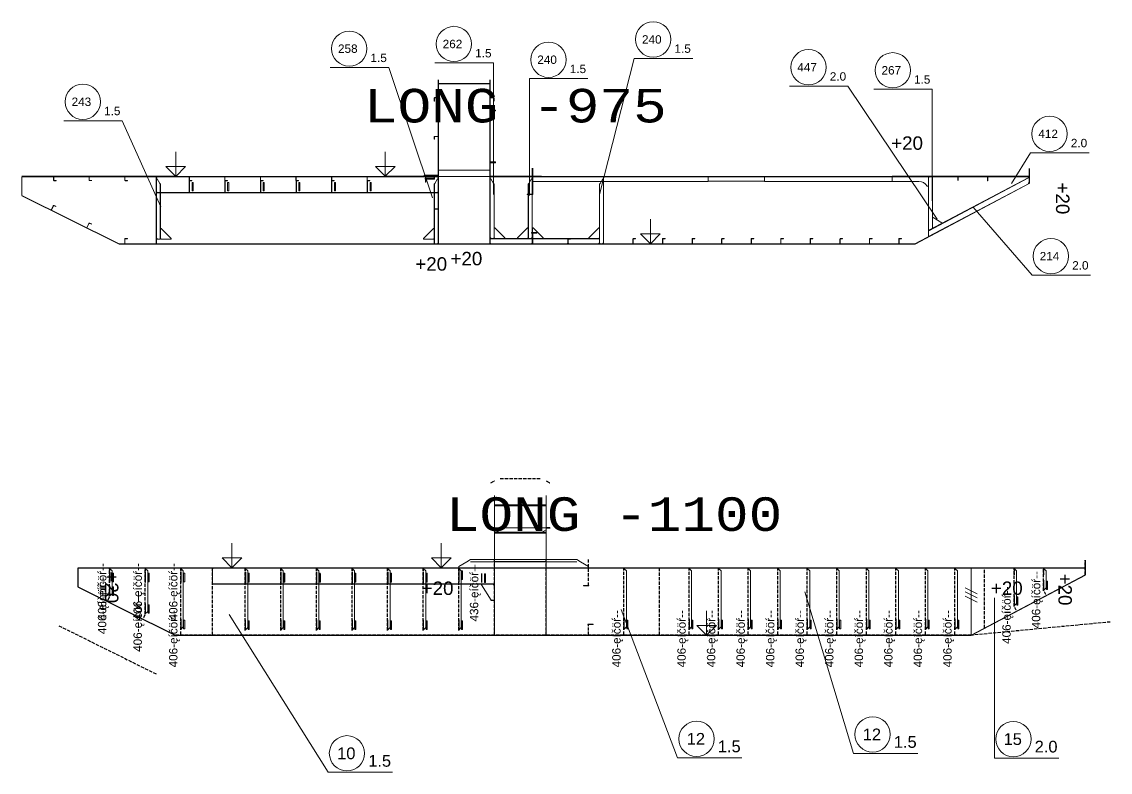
# Model space of a CAD drawing. Header units: inches. Extents: x -13175 to 44880, y -10439 to 22675.
# Drawn here: x 36585 to 44691, y -6308 to -719 of the extents above; entities that cross this region are included whole.
import ezdxf

# ---------------------------------------------------------------- set-up
doc = ezdxf.new("R2010")
doc.units = ezdxf.units.IN
doc.header["$MEASUREMENT"] = 0
doc.linetypes.add('Dashed', pattern=[10, 7.5, -2.5])
doc.linetypes.add('Dashed_dotted', pattern=[34, 24, -5, 0, -5])
doc.layers.get('0').update_dxf_attribs({"linetype": 'CONTINUOUS'})
doc.styles.add('Style_ARIAL', font='ARIAL')
doc.styles.add('Style_Courier_New', font='Courier New')

msp = doc.modelspace()

# ---------------------------------------------------------------- linework, layer by layer
at = {"color": 3, "lineweight": 0}
for p, q in [((39686.88451, -2372.5184), (39686.88451, -1150.07653)), ((39688.38292, -2372.5184), (39688.38292, -1150.07653)), ((40071.88512, -2372.5184), (40071.88512, -1150.07653)), ((40073.38353, -2372.5184), (40073.38353, -1150.07653)), ((39661.33214, -1282.52053), (39686.88451, -1282.52053)), ((39661.33214, -1284.64227), (39686.88451, -1284.64227)), ((40073.38658, -1282.52053), (40098.93895, -1282.52053)), ((40073.38658, -1284.64227), (40098.93895, -1284.64227)), ((39661.33214, -1572.5184), (39686.88451, -1572.5184)), ((39661.33214, -1574.01834), (39686.88451, -1574.01834)), ((39661.33214, -1862.51779), (39686.88451, -1862.51779)), ((40386.88451, -2002.5187), (40386.88451, -1809.51867)), ((40389.88439, -2002.5187), (40389.88439, -1809.51867)), ((44086.88451, -1922.5184), (44086.88451, -1812.51855)), ((44088.88646, -1922.5184), (44088.88646, -1812.51855)), ((39686.88451, -1872.5184), (36585.38304, -1872.5184)), ((36585.3861, -2012.51855), (36585.3861, -1872.5184)), ((36586.88451, -2012.51855), (36586.88451, -1872.5184)), ((36821.88512, -1872.5184), (36821.88512, -1898.07382)), ((36823.38658, -1872.5184), (36823.38658, -1898.07382)), ((37086.88451, -1872.5184), (37086.88451, -1897.57333)), ((37088.38597, -1872.5184), (37088.38597, -1897.57333)), ((37351.88695, -1872.5184), (37351.88695, -1898.07382)), ((37353.38536, -1872.5184), (37353.38536, -1898.07382)), ((37586.88451, -2372.5184), (37586.88451, -1872.5184)), ((37588.38597, -2372.5184), (37588.38597, -1872.5184)), ((37588.38597, -1872.5184), (37588.38597, -1986.51834)), ((39686.88451, -1872.5184), (37588.38597, -1872.5184)), ((37588.38597, -1887.51855), (37588.38597, -2337.51855)), ((37616.94127, -2334.46374), (37616.94127, -1926.08056)), ((37831.88573, -1872.5184), (37831.88573, -1898.07382)), ((37833.38414, -1872.5184), (37833.38414, -1898.07382)), ((38096.88512, -1872.5184), (38096.88512, -1898.07382)), ((38098.38658, -1872.5184), (38098.38658, -1898.07382)), ((38361.88451, -1872.5184), (38361.88451, -1898.07382)), ((38363.38597, -1872.5184), (38363.38597, -1898.07382)), ((38626.88695, -1872.5184), (38626.88695, -1898.07382)), ((38628.38536, -1872.5184), (38628.38536, -1898.07382)), ((38891.88634, -1872.5184), (38891.88634, -1898.07382)), ((38893.38475, -1872.5184), (38893.38475, -1898.07382)), ((39156.88573, -1872.5184), (39156.88573, -1898.07382)), ((39158.38414, -1872.5184), (39158.38414, -1898.07382)), ((39658.33226, -1926.08056), (39658.33226, -2369.46359)), ((39661.33214, -1864.63876), (39686.88451, -1864.63876)), ((39686.88451, -1986.51834), (39686.88451, -1872.5184)), ((39686.88451, -2372.5184), (39686.88451, -1887.51855)), ((40073.38353, -1869.51852), (40386.88451, -1869.51852)), ((40073.38353, -1872.5184), (40386.88451, -1872.5184)), ((40073.38658, -1887.51855), (40073.38658, -2332.51901)), ((40101.93883, -2329.4642), (40101.93883, -1926.08056)), ((40358.32921, -1926.08056), (40358.32921, -2329.4642)), ((40386.88451, -2332.51901), (40386.88451, -1887.51855)), ((40888.33104, -1926.08056), (40888.33104, -2369.46359)), ((40916.88329, -1872.5184), (40916.88329, -2372.5184)), ((40916.88329, -2372.5184), (40916.88329, -1887.51855)), ((40918.38475, -1872.5184), (40918.38475, -2372.5184)), ((44086.88451, -1869.51852), (43066.88329, -1869.51852)), ((44086.88451, -1872.5184), (43066.88329, -1872.5184)), ((44086.88451, -1922.5184), (43236.88451, -2372.5184)), ((44087.8214, -1924.28613), (43237.8214, -2374.28613)), ((43336.88451, -2319.57727), (43336.88451, -1872.5184)), ((43338.38292, -1872.5184), (43338.38292, -2273.52319)), ((43363.88341, -1872.5184), (43338.38292, -1872.5184)), ((43338.38292, -2318.78305), (44086.88451, -1922.5184)), ((43338.38597, -2319.57727), (43338.38597, -1872.5184)), ((44081.37914, -1882.35345), (43340.0797, -2274.80722)), ((43366.93822, -2256.96893), (43366.93822, -1875.57321)), ((44086.88451, -1922.5184), (44086.88451, -1884.04794)), ((36585.99645, -2014.30993), (37310.99645, -2374.30978)), ((36586.88451, -2012.51855), (37311.88451, -2372.5184)), ((37592.31969, -1990.59167), (39682.95079, -1990.59167)), ((36803.97741, -2120.31655), (36819.11718, -2089.79211)), ((36805.76879, -2121.20462), (36820.90856, -2090.68017)), ((37068.95848, -2251.89233), (37084.14708, -2221.3923)), ((37070.74681, -2252.78421), (37085.93541, -2222.28341)), ((43338.38292, -2273.52319), (43363.88341, -2260.02374)), ((37351.88695, -2338.44552), (37351.88695, -2372.5184)), ((37353.88585, -2338.44552), (37353.88585, -2372.5184)), ((37588.38597, -2337.51855), (37613.88646, -2337.51855)), ((40073.38353, -2338.51876), (40073.38353, -2372.5184)), ((40073.38658, -2332.51901), (40098.88402, -2332.51901)), ((40382.81041, -2334.44543), (40077.45763, -2334.44543)), ((40361.38402, -2332.51901), (40386.88451, -2332.51901)), ((40386.88451, -2372.5184), (40386.88451, -2292.51809)), ((40386.88451, -2372.5184), (40386.88451, -2338.51876)), ((40388.38292, -2338.51876), (40388.38292, -2372.5184)), ((40389.88439, -2372.5184), (40389.88439, -2292.51809)), ((40647.81285, -2334.44543), (40392.45702, -2334.44543)), ((40651.8839, -2338.44552), (40651.8839, -2372.5184)), ((40651.8839, -2372.5184), (40651.8839, -2338.51876)), ((40653.88585, -2338.44552), (40653.88585, -2372.5184)), ((40653.88585, -2338.51876), (40653.88585, -2372.5184)), ((40671.88512, -2338.51876), (40653.88585, -2338.51876)), ((40882.81041, -2334.44543), (40671.88512, -2334.44543)), ((40886.88451, -2372.5184), (40886.88451, -2338.51876)), ((41136.88451, -2372.5184), (41136.88451, -2338.44552)), ((41138.88646, -2372.5184), (41138.88646, -2338.44552)), ((41356.88573, -2372.5184), (41356.88573, -2338.44552)), ((41358.88463, -2372.5184), (41358.88463, -2338.44552)), ((41576.8839, -2372.5184), (41576.8839, -2338.44552)), ((41578.88585, -2372.5184), (41578.88585, -2338.44552)), ((41796.88512, -2372.5184), (41796.88512, -2338.44552)), ((41798.88402, -2372.5184), (41798.88402, -2338.44552)), ((42016.88634, -2372.5184), (42016.88634, -2338.44552)), ((42018.88524, -2372.5184), (42018.88524, -2338.44552)), ((42236.88451, -2372.5184), (42236.88451, -2338.44552)), ((42238.88646, -2372.5184), (42238.88646, -2338.44552)), ((42456.88573, -2372.5184), (42456.88573, -2338.44552)), ((42458.88463, -2372.5184), (42458.88463, -2338.44552)), ((42676.8839, -2372.5184), (42676.8839, -2338.44552)), ((42678.88585, -2372.5184), (42678.88585, -2338.44552)), ((42896.88512, -2372.5184), (42896.88512, -2338.44552)), ((42898.88402, -2372.5184), (42898.88402, -2338.44552)), ((43116.88634, -2372.5184), (43116.88634, -2338.44552)), ((43118.88524, -2372.5184), (43118.88524, -2338.44552)), ((43338.38292, -2280.31259), (43338.38292, -2318.78305)), ((43236.88451, -2372.5184), (37311.88451, -2372.5184)), ((43236.88451, -2374.51806), (37311.88451, -2374.51806)), ((39661.38402, -2372.5184), (39686.88451, -2372.5184)), ((40073.38353, -2372.5184), (40386.88451, -2372.5184)), ((40388.38292, -2372.5184), (40651.8839, -2372.5184)), ((40653.88585, -2372.5184), (40886.88451, -2372.5184)), ((40891.38585, -2372.5184), (40916.88329, -2372.5184)), ((40104.6671, -5287.77719), (40104.6671, -4247.082)), ((40106.16552, -5287.77719), (40106.16552, -4247.082)), ((40489.66771, -5287.77719), (40489.66771, -4247.082)), ((40491.16613, -5287.77719), (40491.16613, -4247.082)), ((40076.66722, -4487.77719), (40104.6671, -4487.77719)), ((40076.66722, -4489.27713), (40104.6671, -4489.27713)), ((40491.16613, -4487.77719), (40519.166, -4487.77719)), ((40491.16613, -4489.27713), (40519.166, -4489.27713)), ((44504.6671, -4837.77719), (44504.6671, -4727.77734)), ((44506.666, -4837.77719), (44506.666, -4727.77734)), ((37003.16564, -4927.77734), (37003.16564, -4787.77719)), ((40104.6671, -4787.77719), (37003.16564, -4787.77719)), ((37004.6671, -4927.77734), (37004.6671, -4787.77719)), ((40106.16552, -4787.77719), (37004.6671, -4787.77719)), ((37004.6671, -4787.77719), (37004.6671, -4927.77734)), ((38006.16552, -4787.77719), (38006.16552, -4901.77713)), ((40104.6671, -4787.77719), (38006.16552, -4787.77719)), ((40104.6671, -4901.77713), (40104.6671, -4787.77719)), ((40104.6671, -4787.77719), (40106.16552, -4787.77719)), ((40106.16552, -5287.77719), (40106.16552, -4787.77719)), ((40489.66771, -4784.77731), (40491.16613, -4784.77731)), ((40489.66771, -4787.77719), (40491.16613, -4787.77719)), ((44504.6671, -4787.77719), (40489.66771, -4787.77719)), ((40489.66771, -4787.77719), (40489.66771, -5287.77719)), ((40491.16613, -4784.77731), (40807.66698, -4784.77731)), ((40491.16613, -4787.77719), (40807.66698, -4787.77719)), ((40807.66698, -4785.77752), (42114.66771, -4785.77752)), ((40807.66698, -4787.77719), (42114.66771, -4787.77719)), ((42114.66771, -4784.77731), (42534.66588, -4784.77731)), ((42114.66771, -4787.77719), (42534.66588, -4787.77719)), ((42534.66588, -4785.77752), (43484.66588, -4785.77752)), ((42534.66588, -4787.77719), (43484.66588, -4787.77719)), ((44504.6671, -4784.77731), (43484.66588, -4784.77731)), ((44504.6671, -4787.77719), (43484.66588, -4787.77719)), ((43654.6671, -5287.77719), (43654.6671, -4787.77719)), ((44504.6671, -4837.77719), (43654.6671, -5287.77719)), ((43654.6671, -5287.77719), (44504.6671, -4837.77719)), ((44505.60094, -4839.54492), (43655.60094, -5289.54492)), ((44504.6671, -4837.77719), (44504.6671, -4787.77719)), ((37003.77599, -4929.56872), (37728.77599, -5289.56857)), ((37004.6671, -4927.77734), (37729.6671, -5287.77719)), ((37004.6671, -4927.77734), (37729.6671, -5287.77719)), ((38010.10228, -4905.85046), (40100.73339, -4905.85046)), ((43610.63329, -4934.93981), (43698.69481, -4978.97134)), ((43610.63329, -4965.76181), (43698.69481, -5009.79333)), ((43610.63329, -4996.5838), (43698.69481, -5040.61532)), ((43654.6671, -5287.77719), (37729.6671, -5287.77719)), ((37729.6671, -5287.77719), (40106.16552, -5287.77719)), ((43654.6671, -5289.77685), (37729.6671, -5289.77685)), ((40489.66771, -5287.77719), (43654.6671, -5287.77719))]:
    msp.add_line(p, q, dxfattribs=at)
at = {"color": 6, "lineweight": 0}
for p, q in [((37731.88573, -1687.54449), (37731.88573, -1870.51873)), ((39291.88329, -1686.54428), (39291.88329, -1869.51852)), ((37731.88573, -1870.51873), (37658.98839, -1797.13311)), ((37805.27135, -1797.13311), (37658.98839, -1797.13311)), ((37805.27135, -1797.13311), (37731.88573, -1870.51873)), ((39291.88329, -1869.51852), (39218.98595, -1796.1329)), ((39365.26891, -1796.1329), (39218.98595, -1796.1329)), ((39365.26891, -1796.1329), (39291.88329, -1869.51852)), ((39688.38292, -1823.01812), (39688.38292, -1872.01867)), ((40071.88512, -1823.01812), (39688.38292, -1823.01812)), ((40071.88512, -1823.01812), (40071.88512, -1872.01867)), ((39688.38292, -1872.01867), (40071.88512, -1872.01867)), ((41266.88329, -2189.54415), (41266.88329, -2372.5184)), ((41266.88329, -2372.5184), (41193.98595, -2299.13278)), ((41340.26891, -2299.13278), (41193.98595, -2299.13278)), ((41340.26891, -2299.13278), (41266.88329, -2372.5184)), ((38149.66832, -4602.80328), (38149.66832, -4785.77752)), ((39709.66588, -4601.80307), (39709.66588, -4784.77731)), ((38149.66832, -4785.77752), (38076.77098, -4712.3919)), ((38223.05394, -4712.3919), (38076.77098, -4712.3919)), ((38223.05394, -4712.3919), (38149.66832, -4785.77752)), ((39709.66588, -4784.77731), (39636.76854, -4711.39169)), ((39783.0515, -4711.39169), (39636.76854, -4711.39169)), ((39783.0515, -4711.39169), (39709.66588, -4784.77731)), ((40106.16552, -4738.27691), (40106.16552, -4787.27746)), ((40489.66771, -4738.27691), (40106.16552, -4738.27691)), ((40489.66771, -4738.27691), (40489.66771, -4787.27746)), ((40106.16552, -4787.27746), (40489.66771, -4787.27746)), ((41684.66588, -5104.80218), (41684.66588, -5287.77642)), ((41684.66588, -5287.77642), (41611.76854, -5214.3908)), ((41758.0515, -5214.3908), (41611.76854, -5214.3908)), ((41758.0515, -5214.3908), (41684.66588, -5287.77642))]:
    msp.add_line(p, q, dxfattribs=at)
at = {"color": 2, "linetype": 'Dashed', "lineweight": 25}
for p, q in [((37832.5266, -1902.5187), (37832.5266, -1990.51843)), ((38097.52599, -1902.5187), (38097.52599, -1990.51843)), ((38362.52538, -1902.5187), (38362.52538, -1990.51843)), ((38627.52477, -1902.5187), (38627.52477, -1990.51843)), ((38892.52416, -1902.5187), (38892.52416, -1990.51843)), ((39157.5266, -1902.5187), (39157.5266, -1990.51843)), ((37239.66771, -4817.77749), (37239.66771, -4897.77703)), ((37504.6671, -4817.77749), (37504.6671, -4897.77703)), ((37769.66649, -4817.77749), (37769.66649, -4897.77703)), ((38249.66527, -4817.77749), (38249.66527, -4897.7778)), ((38250.30614, -4817.77749), (38250.30614, -4905.77722)), ((38514.66771, -4817.77749), (38514.66771, -4897.7778)), ((38515.30553, -4817.77749), (38515.30553, -4905.77722)), ((38779.6671, -4817.77749), (38779.6671, -4897.7778)), ((38780.30797, -4817.77749), (38780.30797, -4905.77722)), ((39044.66649, -4817.77749), (39044.66649, -4897.7778)), ((39045.30736, -4817.77749), (39045.30736, -4905.77722)), ((39309.66588, -4817.77749), (39309.66588, -4897.7778)), ((39310.30675, -4817.77749), (39310.30675, -4905.77722)), ((39574.66527, -4817.77749), (39574.66527, -4897.7778)), ((39575.30614, -4817.77749), (39575.30614, -4905.77722)), ((39839.66771, -4787.77719), (39839.66771, -4892.77749)), ((40009.66588, -4827.77734), (40009.66588, -4897.77703)), ((37239.66771, -4919.77716), (37239.66771, -4999.77746)), ((44194.66649, -4876.77713), (44194.66649, -4956.77743)), ((43974.66832, -4992.77749), (43974.66832, -5072.77703)), ((37504.6671, -5051.77713), (37504.6671, -5131.77743)), ((37769.66649, -5167.77749), (37769.66649, -5247.77703)), ((38249.66527, -5172.7778), (38249.66527, -5252.77734)), ((38514.66771, -5172.7778), (38514.66771, -5252.77734)), ((38779.6671, -5172.7778), (38779.6671, -5252.77734)), ((39044.66649, -5172.7778), (39044.66649, -5252.77734)), ((39309.66588, -5172.7778), (39309.66588, -5252.77734)), ((39574.66527, -5172.7778), (39574.66527, -5252.77734)), ((39839.66771, -5172.7778), (39839.66771, -5252.77734)), ((41069.66649, -5167.77749), (41069.66649, -5247.77703)), ((41554.6671, -5167.77749), (41554.6671, -5247.77703)), ((41774.66832, -5167.77749), (41774.66832, -5247.77703)), ((41994.66649, -5167.77749), (41994.66649, -5247.77703)), ((42214.66771, -5167.77749), (42214.66771, -5247.77703)), ((42434.66588, -5167.77749), (42434.66588, -5247.77703)), ((42654.6671, -5167.77749), (42654.6671, -5247.77703)), ((42874.66832, -5167.77749), (42874.66832, -5247.77703)), ((43094.66649, -5167.77749), (43094.66649, -5247.77703)), ((43314.66771, -5167.77749), (43314.66771, -5247.77703)), ((43534.66588, -5167.77749), (43534.66588, -5247.77703))]:
    msp.add_line(p, q, dxfattribs=at)
at = {"color": 2, "lineweight": 0}
for p, q in [((37861.43895, -1915.20791), (37853.61119, -1915.20791)), ((37853.61119, -1915.20791), (37853.61119, -1977.82998)), ((37861.43895, -1977.82998), (37861.43895, -1915.20791)), ((38126.43834, -1915.20791), (38118.61058, -1915.20791)), ((38118.61058, -1915.20791), (38118.61058, -1977.82998)), ((38126.43834, -1977.82998), (38126.43834, -1915.20791)), ((38391.43773, -1915.20791), (38383.60997, -1915.20791)), ((38383.60997, -1915.20791), (38383.60997, -1977.82998)), ((38391.43773, -1977.82998), (38391.43773, -1915.20791)), ((38656.43712, -1915.20791), (38648.60936, -1915.20791)), ((38648.60936, -1915.20791), (38648.60936, -1977.82998)), ((38656.43712, -1977.82998), (38656.43712, -1915.20791)), ((38921.43651, -1915.20791), (38913.60875, -1915.20791)), ((38913.60875, -1915.20791), (38913.60875, -1977.82998)), ((38921.43651, -1977.82998), (38921.43651, -1915.20791)), ((39186.43895, -1915.20791), (39178.61119, -1915.20791)), ((39178.61119, -1915.20791), (39178.61119, -1977.82998)), ((39186.43895, -1977.82998), (39186.43895, -1915.20791)), ((39590.37267, -1883.60467), (39590.37267, -1891.43243)), ((39652.99474, -1883.60467), (39590.37267, -1883.60467)), ((39590.37267, -1891.43243), (39652.99474, -1891.43243)), ((39652.99474, -1891.43243), (39652.99474, -1883.60467)), ((37853.61119, -1977.82998), (37861.43895, -1977.82998)), ((38118.61058, -1977.82998), (38126.43834, -1977.82998)), ((38383.60997, -1977.82998), (38391.43773, -1977.82998)), ((38648.60936, -1977.82998), (38656.43712, -1977.82998)), ((38913.60875, -1977.82998), (38921.43651, -1977.82998)), ((39178.61119, -1977.82998), (39186.43895, -1977.82998)), ((37268.58007, -4826.46585), (37260.75231, -4826.46585)), ((37260.75231, -4826.46585), (37260.75231, -4889.08792)), ((37268.58007, -4889.08792), (37268.58007, -4826.46585)), ((37533.57946, -4826.46585), (37525.7517, -4826.46585)), ((37525.7517, -4826.46585), (37525.7517, -4889.08792)), ((37533.57946, -4889.08792), (37533.57946, -4826.46585)), ((37798.57885, -4826.46585), (37790.75109, -4826.46585)), ((37790.75109, -4826.46585), (37790.75109, -4889.08792)), ((37798.57885, -4889.08792), (37798.57885, -4826.46585)), ((38278.57762, -4826.46661), (38270.74987, -4826.46661)), ((38270.74987, -4826.46661), (38270.74987, -4889.08868)), ((38279.21849, -4830.4667), (38271.39074, -4830.4667)), ((38271.39074, -4830.4667), (38271.39074, -4893.08877)), ((38278.57762, -4889.08868), (38278.57762, -4826.46661)), ((38279.21849, -4893.08877), (38279.21849, -4830.4667)), ((38543.58007, -4826.46661), (38535.75231, -4826.46661)), ((38535.75231, -4826.46661), (38535.75231, -4889.08868)), ((38544.21788, -4830.4667), (38536.39012, -4830.4667)), ((38536.39012, -4830.4667), (38536.39012, -4893.08877)), ((38543.58007, -4889.08868), (38543.58007, -4826.46661)), ((38544.21788, -4893.08877), (38544.21788, -4830.4667)), ((38808.57946, -4826.46661), (38800.7517, -4826.46661)), ((38800.7517, -4826.46661), (38800.7517, -4889.08868)), ((38809.22032, -4830.4667), (38801.39257, -4830.4667)), ((38801.39257, -4830.4667), (38801.39257, -4893.08877)), ((38808.57946, -4889.08868), (38808.57946, -4826.46661)), ((38809.22032, -4893.08877), (38809.22032, -4830.4667)), ((39073.57885, -4826.46661), (39065.75109, -4826.46661)), ((39065.75109, -4826.46661), (39065.75109, -4889.08868)), ((39074.21971, -4830.4667), (39066.39196, -4830.4667)), ((39066.39196, -4830.4667), (39066.39196, -4893.08877)), ((39073.57885, -4889.08868), (39073.57885, -4826.46661)), ((39074.21971, -4893.08877), (39074.21971, -4830.4667)), ((39338.57824, -4826.46661), (39330.75048, -4826.46661)), ((39330.75048, -4826.46661), (39330.75048, -4889.08868)), ((39339.2191, -4830.4667), (39331.39135, -4830.4667)), ((39331.39135, -4830.4667), (39331.39135, -4893.08877)), ((39338.57824, -4889.08868), (39338.57824, -4826.46661)), ((39339.2191, -4893.08877), (39339.2191, -4830.4667)), ((39603.57762, -4826.46661), (39595.74987, -4826.46661)), ((39595.74987, -4826.46661), (39595.74987, -4889.08868)), ((39604.21849, -4830.4667), (39596.39074, -4830.4667)), ((39596.39074, -4830.4667), (39596.39074, -4893.08877)), ((39603.57762, -4889.08868), (39603.57762, -4826.46661)), ((39604.21849, -4893.08877), (39604.21849, -4830.4667)), ((39868.58007, -4808.9663), (39860.75231, -4808.9663)), ((39860.75231, -4808.9663), (39860.75231, -4871.58837)), ((39868.58007, -4871.58837), (39868.58007, -4808.9663)), ((40038.57824, -4831.46615), (40030.75048, -4831.46615)), ((40030.75048, -4831.46615), (40030.75048, -4894.08822)), ((40038.57824, -4894.08822), (40038.57824, -4831.46615)), ((37260.75231, -4889.08792), (37268.58007, -4889.08792)), ((37268.58007, -4928.46627), (37260.75231, -4928.46627)), ((37260.75231, -4928.46627), (37260.75231, -4991.08834)), ((37268.58007, -4991.08834), (37268.58007, -4928.46627)), ((37525.7517, -4889.08792), (37533.57946, -4889.08792)), ((37790.75109, -4889.08792), (37798.57885, -4889.08792)), ((38270.74987, -4889.08868), (38278.57762, -4889.08868)), ((38271.39074, -4893.08877), (38279.21849, -4893.08877)), ((38535.75231, -4889.08868), (38543.58007, -4889.08868)), ((38536.39012, -4893.08877), (38544.21788, -4893.08877)), ((38800.7517, -4889.08868), (38808.57946, -4889.08868)), ((38801.39257, -4893.08877), (38809.22032, -4893.08877)), ((39065.75109, -4889.08868), (39073.57885, -4889.08868)), ((39066.39196, -4893.08877), (39074.21971, -4893.08877)), ((39330.75048, -4889.08868), (39338.57824, -4889.08868)), ((39331.39135, -4893.08877), (39339.2191, -4893.08877)), ((39595.74987, -4889.08868), (39603.57762, -4889.08868)), ((39596.39074, -4893.08877), (39604.21849, -4893.08877)), ((39860.75231, -4871.58837), (39868.58007, -4871.58837)), ((40030.75048, -4894.08822), (40038.57824, -4894.08822)), ((44223.57885, -4885.46624), (44215.75109, -4885.46624)), ((44215.75109, -4885.46624), (44215.75109, -4948.08831)), ((44223.57885, -4948.08831), (44223.57885, -4885.46624)), ((37260.75231, -4991.08834), (37268.58007, -4991.08834)), ((44003.58068, -5001.46585), (43995.75292, -5001.46585)), ((43995.75292, -5001.46585), (43995.75292, -5064.08792)), ((44003.58068, -5064.08792), (44003.58068, -5001.46585)), ((44215.75109, -4948.08831), (44223.57885, -4948.08831)), ((37533.57946, -5060.46624), (37525.7517, -5060.46624)), ((37525.7517, -5060.46624), (37525.7517, -5123.08831)), ((37533.57946, -5123.08831), (37533.57946, -5060.46624)), ((43995.75292, -5064.08792), (44003.58068, -5064.08792)), ((37525.7517, -5123.08831), (37533.57946, -5123.08831)), ((37798.57885, -5176.46585), (37790.75109, -5176.46585)), ((37790.75109, -5176.46585), (37790.75109, -5239.08792)), ((37798.57885, -5239.08792), (37798.57885, -5176.46585)), ((38278.57762, -5181.46615), (38270.74987, -5181.46615)), ((38270.74987, -5181.46615), (38270.74987, -5244.08822)), ((38278.57762, -5244.08822), (38278.57762, -5181.46615)), ((38543.58007, -5181.46615), (38535.75231, -5181.46615)), ((38535.75231, -5181.46615), (38535.75231, -5244.08822)), ((38543.58007, -5244.08822), (38543.58007, -5181.46615)), ((38808.57946, -5181.46615), (38800.7517, -5181.46615)), ((38800.7517, -5181.46615), (38800.7517, -5244.08822)), ((38808.57946, -5244.08822), (38808.57946, -5181.46615)), ((39073.57885, -5181.46615), (39065.75109, -5181.46615)), ((39065.75109, -5181.46615), (39065.75109, -5244.08822)), ((39073.57885, -5244.08822), (39073.57885, -5181.46615)), ((39338.57824, -5181.46615), (39330.75048, -5181.46615)), ((39330.75048, -5181.46615), (39330.75048, -5244.08822)), ((39338.57824, -5244.08822), (39338.57824, -5181.46615)), ((39603.57762, -5181.46615), (39595.74987, -5181.46615)), ((39595.74987, -5181.46615), (39595.74987, -5244.08822)), ((39603.57762, -5244.08822), (39603.57762, -5181.46615)), ((39868.58007, -5181.46615), (39860.75231, -5181.46615)), ((39860.75231, -5181.46615), (39860.75231, -5244.08822)), ((39868.58007, -5244.08822), (39868.58007, -5181.46615)), ((41098.57885, -5176.46585), (41090.75109, -5176.46585)), ((41090.75109, -5176.46585), (41090.75109, -5239.08792)), ((41098.57885, -5239.08792), (41098.57885, -5176.46585)), ((41583.57946, -5176.46585), (41575.7517, -5176.46585)), ((41575.7517, -5176.46585), (41575.7517, -5239.08792)), ((41583.57946, -5239.08792), (41583.57946, -5176.46585)), ((41803.58068, -5176.46585), (41795.75292, -5176.46585)), ((41795.75292, -5176.46585), (41795.75292, -5239.08792)), ((41803.58068, -5239.08792), (41803.58068, -5176.46585)), ((42023.57885, -5176.46585), (42015.75109, -5176.46585)), ((42015.75109, -5176.46585), (42015.75109, -5239.08792)), ((42023.57885, -5239.08792), (42023.57885, -5176.46585)), ((42243.58007, -5176.46585), (42235.75231, -5176.46585)), ((42235.75231, -5176.46585), (42235.75231, -5239.08792)), ((42243.58007, -5239.08792), (42243.58007, -5176.46585)), ((42463.57824, -5176.46585), (42455.75048, -5176.46585)), ((42455.75048, -5176.46585), (42455.75048, -5239.08792)), ((42463.57824, -5239.08792), (42463.57824, -5176.46585)), ((42683.57946, -5176.46585), (42675.7517, -5176.46585)), ((42675.7517, -5176.46585), (42675.7517, -5239.08792)), ((42683.57946, -5239.08792), (42683.57946, -5176.46585)), ((42903.58068, -5176.46585), (42895.75292, -5176.46585)), ((42895.75292, -5176.46585), (42895.75292, -5239.08792)), ((42903.58068, -5239.08792), (42903.58068, -5176.46585)), ((43123.57885, -5176.46585), (43115.75109, -5176.46585)), ((43115.75109, -5176.46585), (43115.75109, -5239.08792)), ((43123.57885, -5239.08792), (43123.57885, -5176.46585)), ((43343.58007, -5176.46585), (43335.75231, -5176.46585)), ((43335.75231, -5176.46585), (43335.75231, -5239.08792)), ((43343.58007, -5239.08792), (43343.58007, -5176.46585)), ((43563.57824, -5176.46585), (43555.75048, -5176.46585)), ((43555.75048, -5176.46585), (43555.75048, -5239.08792)), ((43563.57824, -5239.08792), (43563.57824, -5176.46585)), ((37790.75109, -5239.08792), (37798.57885, -5239.08792)), ((38270.74987, -5244.08822), (38278.57762, -5244.08822)), ((38535.75231, -5244.08822), (38543.58007, -5244.08822)), ((38800.7517, -5244.08822), (38808.57946, -5244.08822)), ((39065.75109, -5244.08822), (39073.57885, -5244.08822)), ((39330.75048, -5244.08822), (39338.57824, -5244.08822)), ((39595.74987, -5244.08822), (39603.57762, -5244.08822)), ((39860.75231, -5244.08822), (39868.58007, -5244.08822)), ((41090.75109, -5239.08792), (41098.57885, -5239.08792)), ((41575.7517, -5239.08792), (41583.57946, -5239.08792)), ((41795.75292, -5239.08792), (41803.58068, -5239.08792)), ((42015.75109, -5239.08792), (42023.57885, -5239.08792)), ((42235.75231, -5239.08792), (42243.58007, -5239.08792)), ((42455.75048, -5239.08792), (42463.57824, -5239.08792)), ((42675.7517, -5239.08792), (42683.57946, -5239.08792)), ((42895.75292, -5239.08792), (42903.58068, -5239.08792)), ((43115.75109, -5239.08792), (43123.57885, -5239.08792)), ((43335.75231, -5239.08792), (43343.58007, -5239.08792)), ((43555.75048, -5239.08792), (43563.57824, -5239.08792))]:
    msp.add_line(p, q, dxfattribs=at)
at = {"color": 3, "linetype": 'Dashed_dotted', "lineweight": 25}
for p, q in [((39686.88451, -1869.51852), (39661.38402, -1869.51852)), ((40148.95726, -4121.17715), (40446.87596, -4121.17715)), ((40079.16661, -4152.78878), (40104.6671, -4138.27767)), ((40491.16613, -4138.27767), (40516.66661, -4152.78878)), ((40104.6671, -4487.77719), (40079.16661, -4487.77719)), ((40516.66661, -4487.77719), (40491.16613, -4487.77719)), ((40104.6671, -5287.77719), (40104.6671, -4724.77746)), ((40489.66771, -5287.77719), (40489.66771, -4724.77746)), ((40804.6671, -4917.77749), (40804.6671, -4724.77746)), ((44504.6671, -4837.77719), (44504.6671, -4727.77734)), ((40104.6671, -4787.77719), (37003.16564, -4787.77719)), ((37004.6671, -4927.77734), (37004.6671, -4787.77719)), ((37239.66771, -4999.77746), (37239.66771, -4787.77719)), ((37239.66771, -4787.77719), (37239.66771, -4813.27691)), ((37504.6671, -5131.77743), (37504.6671, -4787.77719)), ((37504.6671, -4787.77719), (37504.6671, -4812.77719)), ((37769.66649, -5247.77703), (37769.66649, -4787.77719)), ((37769.66649, -4787.77719), (37769.66649, -4813.27691)), ((38004.6671, -5287.77719), (38004.6671, -4787.77719)), ((38249.66527, -5252.77734), (38249.66527, -4787.77719)), ((38249.66527, -4787.77719), (38249.66527, -4813.27767)), ((38514.66771, -5252.77734), (38514.66771, -4787.77719)), ((38514.66771, -4787.77719), (38514.66771, -4813.27767)), ((38779.6671, -5252.77734), (38779.6671, -4787.77719)), ((38779.6671, -4787.77719), (38779.6671, -4813.27767)), ((39044.66649, -5252.77734), (39044.66649, -4787.77719)), ((39044.66649, -4787.77719), (39044.66649, -4813.27767)), ((39309.66588, -5252.77734), (39309.66588, -4787.77719)), ((39309.66588, -4787.77719), (39309.66588, -4813.27767)), ((39574.66527, -5252.77734), (39574.66527, -4787.77719)), ((39574.66527, -4787.77719), (39574.66527, -4813.27767)), ((39839.66771, -5252.77734), (39839.66771, -4787.77719)), ((40491.16613, -4787.77719), (40104.6671, -4787.77719)), ((40807.66698, -4787.77719), (40491.16613, -4787.77719)), ((42114.66771, -4787.77719), (40807.66698, -4787.77719)), ((41069.66649, -5247.77703), (41069.66649, -4787.77719)), ((41334.66588, -5287.77719), (41334.66588, -4787.77719)), ((41554.6671, -5247.77703), (41554.6671, -4787.77719)), ((41774.66832, -5247.77703), (41774.66832, -4787.77719)), ((41994.66649, -5247.77703), (41994.66649, -4787.77719)), ((42534.66588, -4787.77719), (42114.66771, -4787.77719)), ((42214.66771, -5247.77703), (42214.66771, -4787.77719)), ((42434.66588, -5247.77703), (42434.66588, -4787.77719)), ((43484.66588, -4787.77719), (42534.66588, -4787.77719)), ((42654.6671, -5247.77703), (42654.6671, -4787.77719)), ((42874.66832, -5247.77703), (42874.66832, -4787.77719)), ((43094.66649, -5247.77703), (43094.66649, -4787.77719)), ((43314.66771, -5247.77703), (43314.66771, -4787.77719)), ((44504.6671, -4787.77719), (43484.66588, -4787.77719)), ((43534.66588, -5247.77703), (43534.66588, -4787.77719)), ((43754.6671, -5234.83606), (43754.6671, -4787.77719)), ((43974.66832, -5072.77703), (43974.66832, -4787.77719)), ((43974.66832, -4787.77719), (43974.66832, -4837.77719)), ((44194.66649, -4956.77743), (44194.66649, -4787.77719)), ((44194.66649, -4787.77719), (44194.66649, -4837.77719)), ((37236.8662, -5005.11575), (37221.76, -5035.57458)), ((44197.59008, -4961.87616), (44213.46532, -4991.94207)), ((40079.16661, -5027.77734), (40104.6671, -5027.77734)), ((43977.65294, -5078.31445), (43993.57396, -5108.35595)), ((37501.89611, -5136.71594), (37486.73803, -5167.15112)), ((36861.265, -5216.57128), (37586.265, -5576.57189)), ((37769.66649, -5287.77719), (37769.66649, -5253.77755)), ((40804.6671, -5287.77719), (40804.6671, -5207.77688)), ((41069.66649, -5287.77719), (41069.66649, -5253.77755)), ((41554.6671, -5287.77719), (41554.6671, -5253.77755)), ((41774.66527, -5287.77719), (41774.66527, -5253.77755)), ((41994.66649, -5287.77719), (41994.66649, -5253.77755)), ((42214.66771, -5287.77719), (42214.66771, -5253.77755)), ((42434.66588, -5287.77719), (42434.66588, -5253.77755)), ((42654.6671, -5287.77719), (42654.6671, -5253.77755)), ((42874.66527, -5287.77719), (42874.66527, -5253.77755)), ((43094.66649, -5287.77719), (43094.66649, -5253.77755)), ((43314.66771, -5287.77719), (43314.66771, -5253.77755)), ((43534.66588, -5287.77719), (43534.66588, -5253.77755)), ((44690.74803, -5189.26416), (43654.6671, -5287.77719)), ((43654.6671, -5287.77719), (37729.6671, -5287.77719))]:
    msp.add_line(p, q, dxfattribs=at)
at = {"color": 3, "lineweight": 25}
for p, q in [((41696.88512, -1872.5184), (40389.88439, -1872.5184)), ((42116.88329, -1872.5184), (41696.88512, -1872.5184)), ((43066.88329, -1872.5184), (42116.88329, -1872.5184)), ((43556.88573, -1872.5184), (43556.88573, -1901.01876)), ((43776.8839, -1872.5184), (43776.8839, -1901.01876)), ((39661.38402, -2112.51855), (39686.88451, -2112.51855))]:
    msp.add_line(p, q, dxfattribs=at)
at = {"color": 1, "lineweight": 0}
for p, q in [((43066.88329, -1872.5184), (43066.88329, -1907.51825)), ((43066.88329, -1872.5184), (43336.88451, -1872.5184)), ((43266.26378, -1907.51825), (43066.88329, -1907.51825)), ((40489.66771, -4487.77719), (40106.16552, -4487.77719)), ((40149.46691, -4527.77734), (40446.36632, -4527.77734)), ((39926.2705, -4724.77746), (40719.56578, -4724.77746)), ((39926.2705, -4740.4017), (40719.56578, -4740.4017)), ((40806.16552, -4784.77731), (39839.66771, -4784.77731))]:
    msp.add_line(p, q, dxfattribs=at)
for points in [[(40097.38866, -2005.95956), (40097.39476, -1025.17266), (39662.51928, -1025.17266)], [(40888.56298, -2005.95956), (41146.55858, -991.19287), (41581.43407, -991.19287)], [(39644.47118, -2028.89199), (39317.68895, -1059.99017), (38882.81346, -1059.99017)], [(40366.84667, -2011.69229), (40366.85277, -1142.27395), (40801.72826, -1142.27395)], [(43402.40575, -2187.84738), (42737.94957, -1198.53463), (42303.07408, -1198.53463)], [(39656.8308, -1288.88497), (39656.8308, -1310.72793), (39658.33226, -1310.72793), (39658.33226, -1288.88497)], [(40103.4403, -1288.88497), (40103.4403, -1310.72793), (40101.93883, -1310.72793), (40101.93883, -1288.88497)], [(43365.27806, -2051.82443), (43365.28417, -1221.17028), (42930.40868, -1221.17028)], [(37620.67357, -2097.6893), (37334.02196, -1455.57656), (36899.14647, -1455.57656)], [(39656.8308, -1577.01898), (39656.8308, -1592.46392), (39658.33226, -1592.46392), (39658.33226, -1577.01898)], [(43955.74437, -1922.16516), (44098.00206, -1694.56277), (44532.87755, -1694.56277)], [(39591.88329, -1872.5184), (39591.88329, -1912.51855), (39593.88524, -1912.51855), (39593.88524, -1872.5184)], [(39656.8308, -1868.88147), (39656.8308, -1890.72442), (39658.33226, -1890.72442), (39658.33226, -1868.88147)], [(40389.88439, -1870.51873), (40389.88439, -1908.37274), (41696.88512, -1908.37274), (41696.88512, -1870.51873)], [(41696.88512, -1869.51852), (41696.88512, -1907.15814), (42116.88329, -1907.15814), (42116.88329, -1869.51852)], [(42116.88329, -1870.51873), (42116.88329, -1908.37274), (43066.88329, -1908.37274), (43066.88329, -1870.51873)], [(43669.13549, -2100.4107), (44108.19799, -2605.4873), (44543.07347, -2605.4873)], [(41142.88427, -2332.44577), (41156.81249, -2332.44577), (41156.81249, -2334.44543), (41142.88427, -2334.44543)], [(41362.88549, -2332.44577), (41376.81371, -2332.44577), (41376.81371, -2334.44543), (41362.88549, -2334.44543)], [(41582.88366, -2332.44577), (41596.81188, -2332.44577), (41596.81188, -2334.44543), (41582.88366, -2334.44543)], [(41802.88488, -2332.44577), (41816.8131, -2332.44577), (41816.8131, -2334.44543), (41802.88488, -2334.44543)], [(42022.8861, -2332.44577), (42036.81127, -2332.44577), (42036.81127, -2334.44543), (42022.8861, -2334.44543)], [(42242.88427, -2332.44577), (42256.81249, -2332.44577), (42256.81249, -2334.44543), (42242.88427, -2334.44543)], [(42462.88549, -2332.44577), (42476.81371, -2332.44577), (42476.81371, -2334.44543), (42462.88549, -2334.44543)], [(42682.88671, -2332.44577), (42696.81188, -2332.44577), (42696.81188, -2334.44543), (42682.88671, -2334.44543)], [(42902.88488, -2332.44577), (42916.8131, -2332.44577), (42916.8131, -2334.44543), (42902.88488, -2334.44543)], [(43122.8861, -2332.44577), (43136.81127, -2332.44577), (43136.81127, -2334.44543), (43122.8861, -2334.44543)], [(40106.16552, -4487.77719), (40106.16552, -4502.77734), (40149.46691, -4527.77734)], [(40489.66771, -4487.77719), (40489.66771, -4502.77734), (40446.36632, -4527.77734)], [(39839.66771, -4784.77731), (39839.66771, -4774.77746), (39899.20751, -4740.4017), (39926.2705, -4724.77746)], [(40806.16552, -4784.77731), (40806.16552, -4774.77746), (40746.62572, -4740.4017), (40719.56578, -4724.77746)], [(41554.6671, -4790.77706), (41573.05699, -4809.16772), (41573.05699, -5226.3865), (41554.6671, -5244.77716)], [(41774.66832, -4790.77706), (41793.05822, -4809.16772), (41793.05822, -5226.3865), (41774.66832, -5244.77716)], [(41994.66649, -4790.77706), (42013.05638, -4809.16772), (42013.05638, -5226.3865), (41994.66649, -5244.77716)], [(42214.66771, -4790.77706), (42233.05761, -4809.16772), (42233.05761, -5226.3865), (42214.66771, -5244.77716)], [(42434.66588, -4790.77706), (42453.05883, -4809.16772), (42453.05883, -5226.3865), (42434.66588, -5244.77716)], [(42654.6671, -4790.77706), (42673.05699, -4809.16772), (42673.05699, -5226.3865), (42654.6671, -5244.77716)], [(42874.66832, -4790.77706), (42893.05822, -4809.16772), (42893.05822, -5226.3865), (42874.66832, -5244.77716)], [(42417.44481, -4963.74917), (42780.18285, -6167.37847), (43258.93956, -6167.37847)], [(43828.88585, -5009.18222), (43828.88585, -6202.16851), (44307.64257, -6202.16851)], [(41048.93285, -5095.65377), (41469.37963, -6200.35424), (41948.13634, -6200.35424)], [(38129.17577, -5133.22549), (38866.13256, -6308.11486), (39344.88927, -6308.11486)]]:
    msp.add_lwpolyline(points, dxfattribs=at)
at = {"color": 4, "lineweight": 0}
for points in [[(40071.88512, -1180.34463), (39687.88549, -1180.34463), (39687.88549, -1178.23281), (40071.88512, -1178.23281)], [(40489.66771, -4322.82663), (40105.66808, -4322.82663), (40105.66808, -4315.83276), (40489.66771, -4315.83276)], [(40489.66771, -4519.45214), (40105.66808, -4519.45214), (40105.66808, -4526.44601), (40489.66771, -4526.44601)]]:
    msp.add_lwpolyline(points, dxfattribs=at)
at = {"color": 6, "lineweight": 0}
for points in [[(40073.38353, -1376.55892), (40113.38292, -1376.55892), (40113.38292, -1381.91781), (40073.38353, -1381.91781)], [(40073.38353, -1768.47787), (40113.38292, -1768.47787), (40113.38292, -1763.11898), (40073.38353, -1763.11898)]]:
    msp.add_lwpolyline(points, dxfattribs=at)
at = {"color": 2, "lineweight": 0}
for points in [[(39661.68615, -1862.51855), (39581.68431, -1862.51855), (39581.68431, -1865.34677), (39661.68615, -1865.34677)], [(43368.38475, -2252.61865), (43368.38475, -2177.61865), (43373.38353, -2177.61865), (43436.75939, -2215.78622), (43439.09703, -2220.20593), (43372.8037, -2255.27978), (43368.38475, -2252.61865)], [(37623.38658, -2337.51855), (37698.38658, -2337.51855), (37698.38658, -2332.51901), (37623.38658, -2257.51901), (37618.38475, -2257.51901), (37618.38475, -2332.51901), (37623.38658, -2337.51855)], [(39651.88695, -2337.51855), (39576.88695, -2337.51855), (39576.88695, -2332.51901), (39651.88695, -2257.51901), (39656.88573, -2257.51901), (39656.88573, -2332.51901), (39651.88695, -2337.51855)], [(40108.38414, -2332.51901), (40183.38414, -2332.51901), (40183.38414, -2327.5187), (40108.38414, -2252.5187), (40103.38536, -2252.5187), (40103.38536, -2327.5187), (40108.38414, -2332.51901)], [(40351.8839, -2332.51901), (40276.8839, -2332.51901), (40276.8839, -2327.5187), (40351.8839, -2252.5187), (40356.88573, -2252.5187), (40356.88573, -2327.5187), (40351.8839, -2332.51901)], [(40393.38475, -2332.51825), (40468.38475, -2332.51825), (40468.38475, -2327.5187), (40393.38475, -2252.5187), (40388.38292, -2252.5187), (40388.38292, -2327.5187), (40393.38475, -2332.51825)], [(40881.88573, -2332.51825), (40806.88573, -2332.51825), (40806.88573, -2327.5187), (40881.88573, -2252.5187), (40886.88451, -2252.5187), (40886.88451, -2327.5187), (40881.88573, -2332.51825)]]:
    msp.add_lwpolyline(points, dxfattribs=at)
at = {"color": 3, "lineweight": 0}
for points in [[(39686.88451, -1869.51852), (39291.88329, -1869.51852), (39291.88329, -1870.51873), (37731.88573, -1870.51873), (37731.88573, -1869.51852), (36585.38304, -1869.51852)], [(36826.38646, -1902.57363), (36841.83141, -1902.57363), (36841.83141, -1901.0737), (36826.38646, -1901.0737)], [(37091.38585, -1902.07315), (37106.8308, -1902.07315), (37106.8308, -1900.57321), (37091.38585, -1900.57321)], [(37356.38524, -1902.57363), (37371.83019, -1902.57363), (37371.83019, -1901.0737), (37356.38524, -1901.0737)], [(37613.88646, -1923.02575), (37593.38475, -1887.51855), (37588.38597, -1887.51855)], [(37613.88646, -2337.51855), (37618.43969, -2332.9638), (37618.43969, -1927.5805), (37613.88646, -1923.02575)], [(37836.38402, -1902.57363), (37851.83202, -1902.57363), (37851.83202, -1901.0737), (37836.38402, -1901.0737)], [(38101.38646, -1902.57363), (38116.83141, -1902.57363), (38116.83141, -1901.0737), (38101.38646, -1901.0737)], [(38366.38585, -1902.57363), (38381.8308, -1902.57363), (38381.8308, -1901.0737), (38366.38585, -1901.0737)], [(38631.38524, -1902.57363), (38646.83019, -1902.57363), (38646.83019, -1901.0737), (38631.38524, -1901.0737)], [(38896.38463, -1902.57363), (38911.82958, -1902.57363), (38911.82958, -1901.0737), (38896.38463, -1901.0737)], [(39161.38402, -1902.57363), (39176.83202, -1902.57363), (39176.83202, -1901.0737), (39161.38402, -1901.0737)], [(39661.38402, -1923.02575), (39656.8308, -1927.5805), (39656.8308, -2367.96365), (39661.38402, -2372.5184)], [(39686.88451, -1887.51855), (39681.88573, -1887.51855), (39661.38402, -1923.02575)], [(40098.88402, -1923.02575), (40078.38536, -1887.51855), (40073.38658, -1887.51855)], [(40098.88402, -2332.51901), (40103.4403, -2327.96426), (40103.4403, -1927.5805), (40098.88402, -1923.02575)], [(40361.38402, -1923.02575), (40356.8308, -1927.5805), (40356.8308, -2327.96426), (40361.38402, -2332.51901)], [(40386.88451, -1887.51855), (40381.88573, -1887.51855), (40361.38402, -1923.02575)], [(40891.38585, -1923.02575), (40886.82958, -1927.5805), (40886.82958, -2367.96365), (40891.38585, -2372.5184)], [(40916.88329, -1887.51855), (40911.88451, -1887.51855), (40891.38585, -1923.02575)], [(44086.88451, -1884.04794), (44078.67528, -1881.52185), (43340.90978, -2272.10336), (43338.38292, -2280.31259)], [(43363.88341, -2260.02374), (43368.43969, -2255.46899), (43368.43969, -1877.07315), (43363.88341, -1872.5184)], [(37588.38597, -1986.51834), (37594.25145, -1992.59133), (39681.01903, -1992.59133), (39686.88451, -1986.51834)], [(40349.885, -2005.51858), (40389.88439, -2005.51858), (40389.88439, -2002.5187), (40349.885, -2002.5187), (40349.885, -2005.51858)], [(36827.15856, -2087.08291), (36839.6372, -2093.27111), (36838.74608, -2095.0625), (36826.2705, -2088.87429)], [(37092.19152, -2218.69607), (37104.65795, -2224.90411), (37103.76683, -2226.69473), (37091.3004, -2220.48593)], [(37357.88671, -2332.44577), (37371.81188, -2332.44577), (37371.81188, -2334.44543), (37357.88671, -2334.44543)], [(40386.88451, -2338.51876), (40380.81151, -2332.44577), (40079.45653, -2332.44577), (40073.38353, -2338.51876)], [(40381.88573, -2292.51809), (40421.88512, -2292.51809), (40421.88512, -2289.51821), (40381.88573, -2289.51821), (40381.88573, -2292.51809)], [(40651.8839, -2338.51876), (40645.8109, -2332.44577), (40394.45592, -2332.44577), (40388.38292, -2338.51876)], [(40657.88366, -2332.44577), (40671.81188, -2332.44577), (40671.81188, -2334.44543), (40657.88366, -2334.44543)], [(40886.88451, -2338.51876), (40880.81151, -2332.44577), (40671.88512, -2332.44577), (40671.88512, -2338.51876)], [(40104.6671, -4784.77731), (39709.66588, -4784.77731), (39709.66588, -4785.77752), (38149.66832, -4785.77752), (38149.66832, -4784.77731), (37003.16564, -4784.77731)], [(37239.66771, -4790.77706), (37258.05761, -4809.16772), (37258.05761, -4978.38693), (37239.66771, -4996.77682)], [(37504.6671, -4790.77706), (37523.05699, -4809.16772), (37523.05699, -5110.3869), (37504.6671, -5128.77755)], [(37769.66649, -4790.77706), (37788.05638, -4809.16772), (37788.05638, -5226.3865), (37769.66649, -5244.77716)], [(38249.66527, -4790.77706), (38268.05822, -4809.16772), (38268.05822, -5231.38681), (38249.66527, -5249.77746)], [(38514.66771, -4790.77706), (38533.05761, -4809.16772), (38533.05761, -5231.38681), (38514.66771, -5249.77746)], [(38779.6671, -4790.77706), (38798.05699, -4809.16772), (38798.05699, -5231.38681), (38779.6671, -5249.77746)], [(39044.66649, -4790.77706), (39063.05638, -4809.16772), (39063.05638, -5231.38681), (39044.66649, -5249.77746)], [(39309.66588, -4790.77706), (39328.05577, -4809.16772), (39328.05577, -5231.38681), (39309.66588, -5249.77746)], [(39574.66527, -4790.77706), (39593.05822, -4809.16772), (39593.05822, -5231.38681), (39574.66527, -5249.77746)], [(39839.66771, -4790.77706), (39858.05761, -4809.16772), (39858.05761, -5231.38681), (39839.66771, -5249.77746)], [(40104.6671, -4784.77731), (40106.16552, -4784.77731), (40106.16552, -4787.77719)], [(41069.66649, -4790.77706), (41088.05638, -4809.16772), (41088.05638, -5226.3865), (41069.66649, -5244.77716)], [(43094.66649, -4790.77706), (43113.05638, -4809.16772), (43113.05638, -5226.3865), (43094.66649, -5244.77716)], [(43314.66771, -4790.77706), (43333.05761, -4809.16772), (43333.05761, -5226.3865), (43314.66771, -5244.77716)], [(43534.66588, -4790.77706), (43553.05883, -4809.16772), (43553.05883, -5226.3865), (43534.66588, -5244.77716)], [(43974.66832, -4790.77706), (43993.05822, -4809.16772), (43993.05822, -5051.3865), (43974.66832, -5069.77716)], [(44194.66649, -4790.77706), (44213.05638, -4809.16772), (44213.05638, -4935.3869), (44194.66649, -4953.77755)], [(38006.16552, -4901.77713), (38012.03405, -4907.85012), (40098.80162, -4907.85012), (40104.6671, -4901.77713)]]:
    msp.add_lwpolyline(points, dxfattribs=at)
at = {"color": 5, "lineweight": 0}
for points in [[(40389.88439, -1872.5184), (40454.88378, -1872.5184), (40454.88378, -1869.51852), (40389.88439, -1869.51852)], [(43776.8839, -1872.5184), (43776.8839, -1902.5187), (43779.02623, -1902.5187), (43779.02623, -1872.5184)], [(40767.66759, -4920.77737), (40807.66698, -4920.77737), (40807.66698, -4917.77749), (40767.66759, -4917.77749), (40767.66759, -4920.77737)], [(40799.66832, -5207.77688), (40839.66771, -5207.77688), (40839.66771, -5204.777), (40799.66832, -5204.777), (40799.66832, -5207.77688)]]:
    msp.add_lwpolyline(points, dxfattribs=at)
at = {"color": 1, "lineweight": 0}
msp.add_lwpolyline([(43336.88451, -1872.5184), (43336.88451, -1942.51809), (43326.8839, -1942.51809, 0.2679549754), (43266.26378, -1907.51825, 0.2679549754)], format="xyb", dxfattribs=at)
at = {"color": 2, "lineweight": 0}
msp.add_lwpolyline([(40104.6671, -4917.77749), (40104.6671, -5022.7778), (40099.83617, -5027.77734), (40080.51549, -5027.77734), (40008.05761, -4912.77719), (40008.05761, -4907.77764), (40095.00524, -4907.77764, 0.4141958058), (40104.6671, -4917.77749, 0.4141958058)], format="xyb", dxfattribs=at)
at = {"color": 1, "lineweight": 0}
for centre in [(41287.45824, -850.29245), (39023.71312, -919.08975), (39803.41893, -884.27224), (40507.75243, -1001.37353), (42443.97374, -1057.63421), (43071.30834, -1080.26986), (37040.04613, -1314.67614), (44238.90172, -1553.66235), (44249.09764, -2464.58688), (42921.08251, -6026.47882), (41610.27928, -6059.45459), (43969.78551, -6061.26886), (39007.03221, -6167.21521)]:
    msp.add_circle(centre, 131.50685, dxfattribs=at)
at = {"color": 3, "lineweight": 0}
for centre, radius, start, end in [((39663.24865, -1288.64999), 6.42222, 107.363319397, 182.095855713), ((39662.61083, -1288.72781), 4.28031, 107.365539551, 182.108718872), ((40097.66027, -1288.72781), 4.28031, 357.891296387, 72.634460449), ((40097.02245, -1288.64999), 6.42222, 357.904144287, 72.636680603), ((39661.33214, -1577.01974), 4.50164, 90.003799438, 179.986480713), ((39661.33214, -1577.01898), 3.00044, 90.010795593, 180.00378418), ((39663.24865, -1868.64648), 6.4213, 107.357299805, 182.095397949), ((36826.38646, -1898.07229), 4.50099, 180.014938354, 270.004486084), ((36826.38646, -1898.07382), 2.99979, 179.998352051, 270.001647949), ((37091.38585, -1897.5718), 4.50099, 180.014938354, 270.004486084), ((37091.38585, -1897.57333), 2.99979, 179.998352051, 270.001647949), ((37356.38524, -1898.07534), 4.49839, 179.981765747, 269.998809814), ((37356.38524, -1898.07382), 2.99979, 179.998352051, 270.001647949), ((37588.30053, -1872.60537), 4.91435, 270.999298096, 1.010879159), ((37836.38402, -1898.07534), 4.49839, 179.981765747, 269.998809814), ((37836.38402, -1898.07382), 2.99979, 179.998352051, 270.001647949), ((38101.38646, -1898.07229), 4.50099, 180.014938354, 270.004486084), ((38101.38646, -1898.07382), 2.99979, 179.998352051, 270.001647949), ((38366.38585, -1898.07229), 4.50099, 180.014938354, 270.004486084), ((38366.38585, -1898.07382), 2.99979, 179.998352051, 270.001647949), ((38631.38524, -1898.07534), 4.49839, 179.981765747, 269.998809814), ((38631.38524, -1898.07382), 2.99979, 179.998352051, 270.001647949), ((38896.38463, -1898.07534), 4.49839, 179.981765747, 269.998809814), ((38896.38463, -1898.07382), 2.99979, 179.998352051, 270.001647949), ((39161.38402, -1898.07534), 4.49839, 179.981765747, 269.998809814), ((39161.38402, -1898.07382), 2.99979, 179.998352051, 270.001647949), ((39662.61083, -1868.7243), 4.28031, 107.365539551, 182.108718872), ((39686.96996, -1872.60537), 4.91435, 178.989120483, 269.000701904), ((43338.38292, -1872.51687), 5.00182, 269.999908447, 359.98260498), ((44086.88451, -1922.5184), 5.00003, 90.000305176, 207.897171021), ((36824.49132, -2092.45858), 6.00025, 63.620040894, 153.618026733), ((36824.49132, -2092.45858), 4.00124, 63.620632172, 153.60597229), ((37089.51818, -2224.06564), 5.99876, 63.524543762, 153.534347534), ((37089.51818, -2224.06793), 4.0015, 63.53181076, 153.51399231), ((43338.38292, -2273.52319), 4.99983, 27.898588181, 90.00239563), ((37357.88671, -2338.44552), 5.99958, 89.998352051, 180.001647949), ((37357.88671, -2338.44628), 4.00081, 89.999328613, 179.989746094), ((37588.38597, -2337.51779), 4.99857, 359.988830566, 90.002426147), ((40073.38658, -2332.51825), 4.99922, 359.987548828, 89.9949646), ((40386.88451, -2332.51825), 4.99922, 90.0050354, 180.012451172), ((40657.88366, -2338.44552), 5.99958, 89.998352051, 180.001647949), ((40657.88366, -2338.444), 3.9982, 90.005737305, 180.027053833), ((41142.88427, -2338.44552), 5.99958, 89.998352051, 180.001647949), ((41142.88427, -2338.444), 3.9982, 90.005737305, 180.027053833), ((41362.88549, -2338.44552), 5.99958, 89.998352051, 180.001647949), ((41362.88549, -2338.44628), 4.00081, 89.999328613, 179.989746094), ((41582.88366, -2338.44552), 5.99958, 89.998352051, 180.001647949), ((41582.88366, -2338.444), 3.9982, 90.005737305, 180.027053833), ((41802.88488, -2338.44552), 5.99958, 89.998352051, 180.001647949), ((41802.88488, -2338.44628), 4.00081, 89.999328613, 179.989746094), ((42022.8861, -2338.44552), 5.99958, 89.998352051, 180.001647949), ((42022.8861, -2338.44628), 4.00081, 89.999328613, 179.989746094), ((42242.88427, -2338.44552), 5.99958, 89.998352051, 180.001647949), ((42242.88427, -2338.444), 3.9982, 90.005737305, 180.027053833), ((42462.88549, -2338.44552), 5.99958, 89.998352051, 180.001647949), ((42462.88549, -2338.44628), 4.00081, 89.999328613, 179.989746094), ((42682.88671, -2338.44781), 6.00219, 89.994087219, 179.976776123), ((42682.88671, -2338.44628), 4.00081, 89.999328613, 179.989746094), ((42902.88488, -2338.44552), 5.99958, 89.998352051, 180.001647949), ((42902.88488, -2338.44628), 4.00081, 89.999328613, 179.989746094), ((43122.8861, -2338.44552), 5.99958, 89.998352051, 180.001647949), ((43122.8861, -2338.44628), 4.00081, 89.999328613, 179.989746094), ((43338.38292, -2318.78305), 5.00054, 27.893583298, 89.992881775), ((39686.88451, -2372.51763), 4.99857, 89.997573853, 180.011169434), ((40073.38353, -2372.51992), 5.00182, 0.017394396, 90.000083923), ((40386.88451, -2372.51763), 4.99922, 90.0050354, 180.012451172), ((40388.38292, -2372.51992), 5.00182, 0.017394396, 90.000083923), ((40651.8839, -2372.51763), 4.99922, 90.0050354, 180.012451172), ((40653.88585, -2372.51763), 4.99922, 359.987548828, 89.9949646), ((40886.88451, -2372.51763), 4.99922, 90.0050354, 180.012451172), ((40916.88329, -2372.51763), 4.99922, 90.0050354, 180.012451172), ((38006.08007, -4787.86111), 4.91691, 270.993560791, 0.980431557), ((40104.75255, -4787.86111), 4.91691, 179.019561768, 269.006439209)]:
    msp.add_arc(centre, radius, start, end, dxfattribs=at)

# ---------------------------------------------------------------- texts
at = {"color": 1, "lineweight": 0, "style": 'Style_ARIAL'}
for s, height, p in [('258', 62.622309, (38940.21703, -950.40078)), ('262', 62.622309, (39719.92284, -915.58328)), ('240', 62.622309, (41203.96215, -881.60348)), ('1.5', 62.622309, (41445.97264, -950.09713)), ('1.5', 62.622309, (39182.22753, -1018.89444)), ('1.5', 62.622309, (39961.93334, -984.07693)), ('240', 62.622309, (40424.25634, -1032.68457)), ('1.5', 62.622309, (40666.26683, -1101.17822)), ('447', 62.622309, (42360.47765, -1088.94525)), ('267', 62.622309, (42987.81224, -1111.5809)), ('2.0', 62.622309, (42602.48815, -1157.4389)), ('1.5', 62.622309, (43229.82274, -1180.07455)), ('243', 62.622309, (36956.55004, -1345.98718)), ('1.5', 62.622309, (37198.56053, -1414.48083)), ('412', 62.622309, (44155.40563, -1584.97338)), ('2.0', 62.622309, (44397.41613, -1653.46704)), ('214', 62.622309, (44165.60155, -2495.89791)), ('2.0', 62.622309, (44407.61205, -2564.39157)), ('12', 87.5, (42848.16686, -6070.22882)), ('12', 87.5, (41537.36364, -6103.20459)), ('1.5', 87.5, (41768.79369, -6159.25775)), ('1.5', 87.5, (43079.59691, -6126.28198)), ('15', 87.5, (43896.86986, -6105.01886)), ('2.0', 87.5, (44128.29991, -6161.07202)), ('10', 87.5, (38934.11657, -6210.96521)), ('1.5', 87.5, (39165.54662, -6267.01837))]:
    msp.add_text(s, height=height, dxfattribs=at).set_placement(p)
at = {"color": 7, "lineweight": 0, "style": 'Style_Courier_New'}
for s, p in [('LONG -975', (39133.28649, -1468.55264)), ('LONG -1100', (39743.30846, -4510.67758))]:
    msp.add_text(s, height=250, dxfattribs=at).set_placement(p)
at = {"color": 3, "lineweight": 0, "style": 'Style_ARIAL'}
for p in [(43059.42174, -1672.5184), (39777.84825, -2532.51901), (39515.84874, -2572.5184), (39563.40428, -4987.77719), (43802.04259, -4987.77719)]:
    msp.add_text('+20', height=100, dxfattribs=at).set_placement(p)
for p in [(44286.88451, -1915.78622), (37204.6671, -4812.27746), (44304.6671, -4829.0278)]:
    msp.add_text('+20', height=100, rotation=270, dxfattribs=at).set_placement(p)
at = {"color": 2, "lineweight": 0, "style": 'Style_ARIAL'}
for s, p in [('406-ęíčöŕ--', (37214.66771, -5177.5271)), ('406-ęíčöŕ--', (37479.6671, -5177.5271)), ('406-ęíčöŕ--', (37744.66649, -5177.5271)), ('436-ęíčöŕ--', (39984.66588, -5185.52728)), ('406-ęíčöŕ--', (37214.66771, -5279.52752)), ('406-ęíčöŕ--', (44169.66649, -5236.52749)), ('406-ęíčöŕ--', (43949.66832, -5352.5271)), ('406-ęíčöŕ--', (37479.6671, -5411.52673)), ('406-ęíčöŕ--', (37744.66649, -5527.5271)), ('406-ęíčöŕ--', (41044.66649, -5527.5271)), ('406-ęíčöŕ--', (41529.6671, -5527.5271)), ('406-ęíčöŕ--', (41749.66832, -5527.5271)), ('406-ęíčöŕ--', (41969.66649, -5527.5271)), ('406-ęíčöŕ--', (42189.66771, -5527.5271)), ('406-ęíčöŕ--', (42409.66588, -5527.5271)), ('406-ęíčöŕ--', (42629.6671, -5527.5271)), ('406-ęíčöŕ--', (42849.66832, -5527.5271)), ('406-ęíčöŕ--', (43069.66649, -5527.5271)), ('406-ęíčöŕ--', (43289.66771, -5527.5271)), ('406-ęíčöŕ--', (43509.66588, -5527.5271))]:
    msp.add_text(s, height=62.5, rotation=90, dxfattribs=at).set_placement(p)

doc.saveas('drawing.dxf')
